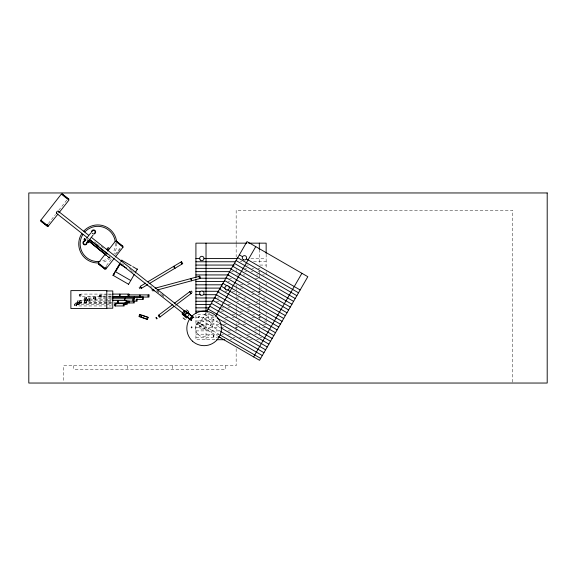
<?xml version="1.0" encoding="UTF-8"?>
<svg xmlns="http://www.w3.org/2000/svg" width="576" height="576" viewBox="0 0 576 576"><rect width="100%" height="100%" fill="white"/><g stroke="black" fill="none" stroke-linecap="round" stroke-linejoin="round"><path stroke-width="0.43" stroke-dasharray="2.88 2.16" d="M88.207 238.961L87.862 238.601M119.657 264.197L120.938 261.986M206.014 312.581L198.727 325.202L217.476 336.031M207.475 330.257L215.093 317.066M87.43 239.018L87.17 239.76M48.355 223.538L55.469 214.481M58.745 210.298L66.953 199.843M106.373 265.622L111.802 258.703M115.056 254.549L121.032 246.938M116.662 253.598L118.289 251.525M118.829 250.834L120.463 248.76M200.153 326.592L201.686 324.648M85.709 298.93L85.709 301.003M81.007 300.722L81.007 302.796M95.429 297.137L95.429 299.203M77.393 302.566L77.609 304.596L77.378 300.946M195.919 327.6L199.714 327.564M250.891 258.473L266.148 258.473M240.127 261.763L241.92 261.763M253.584 261.763L266.148 261.763M246.593 265.061L248.371 265.061M259.927 265.061L266.148 265.061M244.814 268.351L246.593 268.351M251.921 268.351L253.699 268.351M258.149 268.351L259.927 268.351M231.48 271.642L233.258 271.642M244.814 271.642L246.593 271.642M251.035 271.642L252.814 271.642M258.149 271.642L259.927 271.642M236.815 274.932L238.594 274.932M243.036 274.932L244.814 274.932M256.37 274.932L258.149 274.932M262.591 274.932L264.37 274.932M229.702 278.222L231.48 278.222M255.478 278.222L258.149 278.222M227.923 281.52L229.702 281.52M247.478 281.52L250.15 281.52M240.365 284.81L243.036 284.81M247.478 284.81L249.257 284.81M240.365 288.101L243.036 288.101M259.927 288.101L261.706 288.101M107.41 294.084L80.892 294.084L80.892 296.41L107.41 296.41M108.295 294.084L111.83 294.084M80.892 294.206L80.892 296.28M79.409 294.358L80.676 294.358M238.356 294.696L240.149 294.696M251.798 294.689L253.598 294.689M258.077 294.689L259.87 294.689M111.578 294.905L100.922 294.948L100.922 297.014M99.49 295.099L100.764 295.099M79.409 296.129L80.676 296.129M108.295 296.41L111.83 296.41M99.49 296.863L100.764 296.863M111.341 296.971L86.522 296.971L86.522 299.369L111.341 299.369M111.578 297.058L100.973 297.058L100.973 294.905M85.039 297.281L86.314 297.281M93.953 297.281L95.22 297.281M217.253 297.979L219.031 297.979M236.815 297.979L238.594 297.979M243.922 297.979L245.7 297.979M263.477 297.979L265.255 297.979M111.341 298.771L85.709 298.771L85.709 301.162L111.341 301.162M89.086 298.93L89.086 301.003M84.226 299.081L86.314 299.059M87.61 299.081L88.877 299.081M93.953 299.059L95.22 299.059M107.532 300.564L78.934 300.564L79.006 304.747L79.063 302.386M108.108 300.564L111.953 300.564M77.45 300.874L78.725 300.874M79.524 300.874L80.798 300.874M84.226 300.852L86.033 300.874M87.61 300.852L88.877 300.852M216.367 301.27L219.031 301.27M236.815 301.27L238.594 301.27M243.036 301.27L244.814 301.27M256.37 301.27L258.149 301.27M262.591 301.27L265.255 301.27M117.022 302.357L77.609 302.357L77.609 304.754L111.715 304.747M76.126 302.666L78.797 302.666M79.524 302.645L80.798 302.645M84.766 302.645L86.033 302.645M78.934 302.954L107.532 302.954M108.108 302.954L111.953 302.954M111.55 303.638L76.19 303.638L76.19 305.95L111.55 305.95M76.19 303.754L76.19 305.827M74.707 303.905L75.982 303.905M74.563 304.056L74.635 305.604M76.126 304.445L77.393 304.445M77.522 304.438L78.797 304.438M79.006 304.589L78.934 300.722L78.725 302.746M227.923 304.56L230.587 304.56M247.478 304.56L250.15 304.56M254.592 304.56L257.256 304.56M74.707 305.683L75.982 305.683M221.702 307.85L223.481 307.85M227.923 307.85L229.702 307.85M247.478 307.85L250.15 307.85M220.81 311.141L223.481 311.141M240.365 311.141L243.036 311.141M247.478 311.141L249.257 311.141M197.698 314.438L211.925 314.438M232.366 314.438L235.037 314.438M239.479 314.438L241.258 314.438M252.814 314.438L254.592 314.438M259.034 314.438L260.813 314.438M195.919 317.729L216.367 317.729M225.259 317.729L227.923 317.729M232.366 317.729L234.144 317.729M251.921 317.729L254.592 317.729M258.149 317.729L260.813 317.729M195.919 321.019L218.146 321.019M223.481 321.019L226.145 321.019M237.701 321.019L239.479 321.019M243.922 321.019L245.7 321.019M250.15 321.019L252.814 321.019M264.37 321.019L266.148 321.019L266.148 323.489M195.919 324.31L219.031 324.31M223.481 324.31L226.145 324.31M237.701 324.31L239.479 324.31M243.036 324.31L245.7 324.31M263.477 324.31L266.148 324.31M195.919 330.898L221.702 330.898M227.923 330.898L230.587 330.898M235.037 330.898L236.815 330.898M254.592 330.898L256.37 330.898M195.919 334.188L220.81 334.188M221.702 334.188L223.481 334.188M227.923 334.188L230.587 334.188M247.478 334.188L250.15 334.188M254.592 334.188L256.37 334.188M195.919 337.478L217.253 337.478M233.258 337.478L235.037 337.478M239.479 337.478L241.258 337.478M246.593 337.478L248.371 337.478M259.927 337.478L261.706 337.478M214.906 339.71L195.919 339.71L195.919 314.438M230.011 339.71L231.79 339.71M249.552 339.71L252.223 339.71M256.666 339.71L258.437 339.71M225.187 291.305L226.973 291.305M232.315 291.319L234.986 291.326M251.899 291.362L254.57 291.37M258.134 291.377L260.806 291.384M203.954 327.564L219.946 327.571M220.838 327.571L223.502 327.578M235.051 327.586L237.715 327.586M254.599 327.593L257.263 327.6M262.591 327.6L265.255 327.6M93.024 233.41L92.686 233.237A1.555 1.555 0 0 0 93.046 233.424M204.782 314.719L208.087 316.577M207.194 312.314L215.662 317.203M203.134 317.57L220.075 327.348M201.492 320.422L219.967 331.085M199.843 323.273L219.089 334.382M211.759 318.701L218.678 322.704M101.124 246.37L104.63 249.142M129.197 268.538L133.402 271.865M156.564 290.153L160.769 293.479M161.474 294.034L164.282 296.251M184.565 312.487L185.026 312.847M183.24 311.897L184.86 313.171M94.334 241.906L96.444 243.569M97.142 244.123L99.252 245.786M121.702 263.52L123.811 265.183M130.831 270.727L133.632 272.945M150.48 286.243L151.877 287.352M156.794 291.233L160.999 294.552M161.705 295.106L163.807 296.77M184.241 312.89L184.709 313.258M107.071 255.974L109.123 257.645M107.215 256.018L109.253 257.688L107.194 255.996M512.64 382.14L512.64 210.24L236.16 210.24L236.16 243.504M266.148 254.218L266.148 268.351M266.148 271.642L266.148 274.932M266.148 283.162L266.148 284.81M266.148 288.922L266.148 291.391M266.148 302.09L266.148 304.56M266.148 311.969L266.148 314.438M266.148 317.729L266.148 320.198M259.33 249.408L259.33 264.607M259.33 271.764L259.33 274.442M259.33 275.335L259.33 278.021M259.33 283.385L259.33 286.07M259.33 286.963L259.33 289.642M259.33 290.534L259.33 293.22M259.33 298.584L259.33 301.27M259.33 302.162L259.33 304.841M259.33 305.734L259.33 308.419M259.33 309.312L259.33 316.469M259.33 317.362L259.33 320.04M259.33 325.404L259.33 328.09M259.33 328.982L259.33 331.668M259.33 332.561L259.33 335.239M236.16 244.404L236.16 256.982M236.16 269.568L236.16 272.268M236.16 284.854L236.16 287.554M236.16 288.446L236.16 291.146M236.16 292.046L236.16 295.639M236.16 296.539L236.16 299.239M236.16 304.632L236.16 307.325M236.16 308.225L236.16 310.925M236.16 311.825L236.16 314.518M236.16 315.418L236.16 318.118M236.16 323.51L236.16 326.203M236.16 327.103L236.16 329.803M236.16 348.682L236.16 365.76L63.36 365.76L63.36 382.176M225.792 365.76L225.792 369.216L73.728 369.216L73.728 365.76M206.028 312.833L206.028 339.71M172.224 365.76L172.224 369.216M127.296 365.76L127.296 369.216M101.03 294.912L101.03 297.058M99.418 295.171L99.418 296.791M99.266 295.322L99.266 296.64M95.486 297L95.486 299.34M95.429 296.971L95.429 299.369M93.874 297.36L93.874 298.98M93.722 297.504L93.722 298.836M89.143 301.133L89.143 298.8L89.086 301.162M87.53 299.153L87.53 300.78M87.379 299.304L87.379 300.629M86.242 300.564L86.242 302.954M85.766 298.8L85.766 301.133M84.967 297.36L84.967 298.98M84.816 297.504L84.816 298.836M84.686 300.946L84.686 302.573M84.542 301.097L84.542 302.422M84.154 299.153L84.154 300.78M84.002 299.304L84.002 300.629M81.007 300.564L81.007 302.954M79.452 300.946L79.452 302.573M79.33 294.437L79.33 296.057M79.301 301.097L79.301 302.422M79.186 294.581L79.186 295.906M77.299 302.89L77.299 304.214M77.227 301.097L77.227 302.422M76.046 302.746L76.14 305.827M75.902 302.897L75.902 304.222M74.484 304.128L74.484 305.453M116.755 243.194A19.008 19.008 0 0 1 113.753 254.225M110.549 258.012A19.008 19.008 0 0 1 101.801 262.519M115.373 243.245A17.626 17.626 0 0 1 113.364 252.144M109.613 256.99A17.626 17.626 0 0 1 101.506 261.166M92.866 233.914A2.074 2.074 0 0 1 91.987 233.294M110.138 257.047A0.821 0.497 -50.8 0 1 109.066 257.609A0.821 0.497 -50.8 0 1 109.447 256.435M87.905 238.464A0.821 0.497 -50.8 0 1 88.337 239.04M184.673 313.07A1.382 0.842 -51.7 0 1 185.148 312.545M58.378 212.35A1.382 0.842 -51.7 0 1 57.737 213.192M190.994 327.276C192.146 329.803 192.816 325.188 190.994 327.276M191.621 326.866L191.736 327.888L191.621 326.866M212.954 335.858C214.099 338.378 214.776 333.77 212.954 335.858M198.209 316.699C198.842 319.392 200.398 315 198.209 316.699M213.84 335.484L213.43 336.434L213.84 335.484M205.056 327.902L204.098 329.119L203.407 329.162L197.438 324.389L198.943 322.546L204.941 327.218L205.063 327.902M198.533 322.085L196.906 324.079L197.964 324.698L199.354 323.006L198.533 322.085M199.325 316.706L198.396 317.153L199.325 316.706M86.472 297.137L86.472 299.203L86.522 297.137M86.198 300.722L86.198 302.796L86.242 300.722M198.187 334.613A8.64 8.64 0 0 0 212.436 330.062A8.64 8.64 0 0 0 201.37 319.99A8.64 8.64 0 0 0 198.187 334.613M209.11 319.046A2.196 2.196 0 0 0 212.4 317.146A2.196 2.196 0 0 0 209.11 315.245A2.196 2.196 0 0 0 209.11 319.046M200.736 328.896A2.196 2.196 0 0 0 204.026 326.995A2.196 2.196 0 0 0 200.736 325.094A2.196 2.196 0 0 0 200.736 328.896"/><path stroke-width="0.86" d="M139.874 316.591L140.422 315.007M141.178 317.038L141.768 315.317M112.889 275.566L119.621 263.902M120.967 261.569L121.867 260.014M119.657 264.197L113.126 275.155M114.293 274.025L113.429 275.53L128.585 284.278M128.441 284.537L134.273 274.435M135.094 273.01L137.412 268.992M206.424 311.868L247.003 241.582L307.822 276.696L259.546 360.317L218.246 336.478M215.539 316.289L255.758 246.636M253.634 356.911L301.918 273.283M41.278 220.644L40.831 220.226L61.308 194.134L68.918 200.11L58.961 212.803M46.714 225.634L40.795 221.076L47.628 226.44L46.714 225.634L47.808 224.237M48.276 226.109L57.852 214.214M98.755 263.398L98.316 262.98L104.926 254.563M107.676 251.057L115.38 241.236L119.318 244.188L122.99 247.212L115.286 257.033M104.717 268.819L98.28 263.83L105.113 269.201L104.717 268.819L106.344 266.746M105.35 268.574L105.926 268.956L114.185 258.437M84.564 238.802L84.211 239.407L84.694 238.91M84.348 239.515L84.802 238.99M84.406 239.566L84.866 239.04M84.521 239.652L85.01 239.155M84.679 239.782L85.118 239.242L84.766 239.839M85.003 240.034L85.414 239.479M86.63 238.255L90.792 232.985M87.574 242.064L88.006 241.524L87.682 242.143M88.675 240.674L93.002 235.195M87.754 242.208L88.171 241.654M87.797 242.237L88.294 241.754M87.898 242.323L88.387 241.819M88.502 241.913L88.07 242.453L88.517 241.927M88.186 242.546L88.603 241.999M88.308 242.647L88.733 242.1M106.524 249.574L108.13 247.543L109.541 248.659M105.3 252.792L105.826 252.13M107.302 250.265L108.302 248.998M184.759 315.065L186.898 312.35M187.409 316.937L189.338 314.496M187.848 317.498L182.426 312.998M189.986 314.784L184.356 310.558M193.414 317.268L184.457 310.421L182.318 313.135L191.642 320.501M172.829 304.438L158.71 315.079L160.092 316.915L174.218 306.274M174.24 303.372L189.77 291.665L191.16 293.508L175.63 305.215M145.642 283.118L140.328 286.294L141.509 288.266L147.586 284.638M147.917 281.758L173.722 266.342L174.902 268.315L149.098 283.73M155.124 288.187L190.98 278.539L191.585 280.771L157.435 289.958M246.888 243.151L195.919 243.151L195.919 277.402M248.666 243.151L266.148 243.151L266.148 253.368M195.919 258.473L199.642 258.473M204.026 258.473L237.434 258.473M195.919 261.763L235.634 261.763M195.919 265.061L234.144 265.061M195.919 268.351L231.48 268.351M195.919 271.642L229.702 271.642M195.919 274.932L228.809 274.932M199.476 278.222L226.145 278.222M195.919 281.52L224.366 281.52M195.919 284.81L222.588 284.81M195.919 288.101L220.81 288.101M106.783 290.952L112.774 290.952L112.774 308.21L106.783 308.21M195.919 291.391L200.736 291.391M112.716 294.084L119.786 294.084L119.786 296.41L112.716 296.41M203.386 294.703L216.835 294.703M128.376 294.905L139.867 294.905L139.867 297.058L112.464 297.058M113.047 296.971L125.424 296.971L125.424 298.771M195.919 297.979L215.474 297.979M112.226 298.771L124.603 298.771L124.603 300.564M133.733 298.771L124.754 298.771L124.754 300.564M137.174 299.369L143.453 299.369L143.453 296.971L125.568 296.971L125.568 298.771M112.529 300.564L117.835 300.564L117.835 302.954L117.77 300.593M126.547 301.162L137.11 301.162L137.11 298.771M195.919 301.27L212.81 301.27M126.958 302.954L117.979 302.954L117.979 300.564L126.958 300.564L127.03 304.747M127.087 302.954L134.273 302.954L134.273 300.982M195.919 304.56L211.032 304.56M195.919 307.85L209.254 307.85M195.919 311.141L207.475 311.141M218.146 337.478L220.81 337.478M216.684 339.71L224.683 339.71M202.932 291.254L218.959 291.29M195.919 294.682L200.282 294.703M142.56 315.59L148.104 317.491M141.163 317.066L147.506 319.248M122.99 247.212L122.414 246.83M40.831 220.226L48.442 226.202M98.316 262.98L105.926 268.956M239.342 254.851L242.568 256.709M246.37 258.905L300.161 289.966M237.701 257.702L298.519 292.817M236.052 260.554L296.87 295.668M234.41 263.405L295.222 298.519M232.762 266.256L293.58 301.37M231.113 269.107L291.931 304.222M229.471 271.958L290.29 307.066M227.822 274.81L288.641 309.917M226.181 277.661L286.992 312.768M224.532 280.512L285.35 315.619M222.883 283.356L227.059 285.768M227.693 289.958L282.06 321.322M219.593 289.058L280.411 324.173M217.951 291.91L278.762 327.024M216.302 294.761L277.121 329.875M214.654 297.612L275.472 332.726M213.012 300.463L273.83 335.578M211.363 303.314L272.182 338.429M209.722 306.166L270.533 341.28M208.073 309.017L268.891 344.131M122.105 260.496L131.198 265.752M132.718 266.623L137.261 269.251M217.202 318.089L267.242 346.982M126.756 268.193L119.938 264.254L115.596 271.771L130.759 280.519M220.838 327.794L263.952 352.685M220.738 331.531L262.303 355.536M219.859 334.829L260.662 358.387M219.449 323.15L265.601 349.834M229.025 286.747L283.702 318.47M221.242 286.207L225.007 288.41M67.147 197.95L68.962 199.26L62.122 193.896L66.305 197.302M121.212 245.052L123.026 246.362L116.194 240.998L120.377 244.411M186.545 309.866L188.726 311.587M189.166 313.481L188.014 312.566L189.137 313.452M186.84 312.084L193.889 317.65M184.248 310.694L186.689 312.624M186.89 312.782L187.294 313.099M58.356 211.291L88.603 235.174M91.411 237.398L184.27 310.73M56.506 213.336L87.458 237.78M89.568 239.443L184.975 314.791M184.486 315.065L191.534 320.63M181.98 313.826L184.118 315.518M182.405 314.381L183.485 315.238M184.378 316.303L186.559 318.024M103.846 252.965L105.257 254.081M86.004 239.947L84.492 238.752L84.067 239.292L85.493 240.422M87.754 241.322L88.834 242.172L88.402 242.719L87.322 241.862M183.096 317.93L185.27 319.651M89.554 239.609L107.33 254.088M87.926 240.386L106.387 255.42M88.207 240.422L106.531 255.456M88.027 240.242L106.51 255.434M115.819 241.654L115.38 241.236M61.754 194.551L61.308 194.134M191.268 291.06L192.154 292.241M190.037 291.672L191.232 293.249M189.734 291.715L191.102 293.53M158.587 315.166L159.977 317.009M158.306 315.634L159.444 317.153M156.254 317.419L157.162 318.636M155.858 317.714L156.773 318.931M180.914 262.339L181.836 263.88M173.678 266.378L174.845 268.337M140.35 286.416L141.408 288.194M140.234 286.538L141.25 288.23M139.205 287.446L139.961 288.713M198.994 276.646L199.454 278.352M190.93 278.568L191.52 280.771M153.864 290.088L154.073 290.851M153.605 289.512L154.022 290.88M153.389 289.339L153.77 290.772M152.028 289.454L152.41 290.88M259.33 243.151L259.33 249.408M206.028 243.151L206.028 311.94M195.919 279.05L195.919 313.61M148.097 295.085L148.097 296.791M142.56 297.302L142.56 299.038M136.217 299.066L136.217 300.83M134.546 296.971L134.546 299.369M133.646 297.274L133.733 301.162M133.373 301.126L133.373 302.63M132.833 299.066L132.833 300.83M129.031 300.982L129.031 302.954M128.138 301.126L128.138 302.63M128.016 294.35L128.016 296.122M126.13 302.962L126.13 304.452M126.058 300.866L126.058 302.63M125.633 302.688L125.633 304.754M124.733 302.918L124.733 304.452M123.314 304.013L123.314 305.69M116.446 303.012L116.446 304.099M115.092 303.638L115.092 305.95M115.027 303.653L115.027 305.935M98.51 262.937A19.008 19.008 0 0 1 81.77 233.662M83.801 231.041A19.008 19.008 0 0 1 116.618 241.538M99.994 261.425A17.626 17.626 0 0 1 82.937 234.41M84.816 231.984A17.626 17.626 0 0 1 115.243 241.718M86.962 242.122A2.074 2.074 0 0 1 85.522 244.822A2.074 2.074 0 0 1 82.958 243.151A2.074 2.074 0 0 1 84.845 240.746M91.534 232.322A2.074 2.074 0 0 1 93.391 229.896A2.074 2.074 0 0 1 95.652 231.962A2.074 2.074 0 0 1 93.398 234.029M86.558 242.69A1.555 1.555 0 0 1 85.126 244.361A1.555 1.555 0 0 1 83.455 242.935A1.555 1.555 0 0 1 84.888 241.258M92.023 231.826A1.555 1.555 0 0 1 94.464 230.688A1.555 1.555 0 0 1 94.234 233.374M186.379 312.401A1.382 0.842 -51.7 0 1 185.897 314.186A1.382 0.842 -51.7 0 1 184.421 314.244M56.39 213.134A1.382 0.842 -51.7 0 1 56.477 212.27M56.642 211.961A1.382 0.842 -51.7 0 1 56.866 211.673M57.406 211.248A1.382 0.842 -51.7 0 1 58.176 211.162M190.966 318.434L191.527 318.6L191.938 317.664L190.958 318.42M139.694 314.359L138.938 316.541L147.427 319.464L148.176 317.282L139.694 314.359M85.284 239.371L84.845 239.904L85.32 239.4M85.586 239.609L85.147 240.149L85.594 239.616M181.555 261.662L173.851 266.263L175.032 268.243L182.736 263.635L181.555 261.662M199.793 276.163L191.124 278.496L191.729 280.728L200.39 278.395L199.793 276.163M547.2 192.96L28.8 192.96L28.8 383.04L547.2 383.04L547.2 192.96M106.783 290.606L70.877 290.606L70.877 308.563L106.783 308.563L106.783 290.606M128.916 294.084L119.938 294.084L119.938 296.41L128.916 296.41L128.916 294.084M148.997 294.905L140.018 294.905L140.018 297.058L148.997 297.058L148.997 294.905M124.214 303.638L115.236 303.638L115.236 305.95L124.214 305.95L124.214 303.638M191.606 319.068A0.986 0.432 -50.6 0 0 192.341 317.678A0.986 0.432 -50.6 0 0 191.124 318.478A0.986 0.432 -50.6 0 0 191.606 319.068M192.492 341.172A17.273 17.273 0 0 0 220.997 332.078A17.273 17.273 0 0 0 198.864 311.94A17.273 17.273 0 0 0 192.492 341.172M243.367 259.711A2.196 2.196 0 0 0 246.658 257.81A2.196 2.196 0 0 0 243.367 255.91A2.196 2.196 0 0 0 243.367 259.711M226.03 289.742A2.196 2.196 0 0 0 229.32 287.842A2.196 2.196 0 0 0 226.03 285.941A2.196 2.196 0 0 0 226.03 289.742M200.282 260.028A2.196 2.196 0 0 0 203.954 259.042A2.196 2.196 0 0 0 201.269 256.356A2.196 2.196 0 0 0 200.282 260.028M200.736 295.056A2.196 2.196 0 0 0 204.026 293.155A2.196 2.196 0 0 0 200.736 291.254A2.196 2.196 0 0 0 200.736 295.056"/></g></svg>
